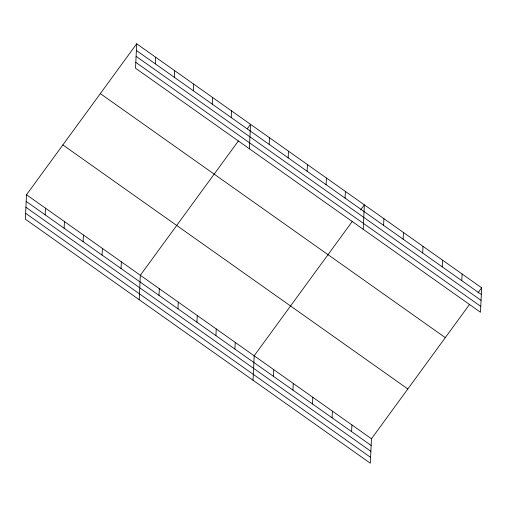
<?xml version="1.0" encoding="UTF-8"?>
<svg xmlns="http://www.w3.org/2000/svg" width="507" height="507" viewBox="0 0 507 507"><rect width="100%" height="100%" fill="white"/><g stroke="black" fill="none" stroke-linecap="round" stroke-linejoin="round"><path stroke-width="0.76" d="M136.687 43.792L135.534 68.223L480.497 312.255L481.65 287.824L136.687 43.792L26.503 194.745L25.35 219.176L370.313 463.208L371.466 438.777L469.533 304.428M45.161 214.835L45.478 208.162M64.136 228.258L64.446 221.584M83.104 241.681L83.421 235.007M102.078 255.103L102.395 248.43M121.053 268.526L121.369 261.853M139.191 299.707L140.338 275.276L238.404 140.927M155.345 63.882L155.662 57.209M159.002 295.366L159.312 288.692M174.319 77.305L174.63 70.631M177.97 308.788L178.287 302.115M193.287 90.728L193.604 84.054M196.944 322.211L197.261 315.538M212.262 104.15L212.579 97.477M215.919 335.634L216.236 328.961M231.236 117.573L231.553 110.9M234.893 349.057L235.204 342.383M249.374 148.754L250.521 124.323L247.264 128.791M253.025 380.237L254.178 355.806L352.245 221.458M269.185 144.413L269.496 137.739M273.412 376.308L273.729 369.635M288.153 157.835L288.47 151.162M292.957 390.137L293.274 383.463M307.128 171.258L307.445 164.585M312.508 403.965L312.825 397.292M326.102 184.681L326.419 178.008M332.053 417.793L332.37 411.12M345.077 198.104L345.387 191.431M351.604 431.622L351.921 424.948M363.208 229.284L364.362 204.853L360.635 209.961M383.596 225.355L383.913 218.682M403.141 239.184L403.458 232.51M422.692 253.012L423.009 246.339M442.237 266.84L442.554 260.167M461.788 280.669L462.105 273.995M477.924 292.932L481.65 287.824M136.37 50.459L481.333 294.497M136.098 56.321L481.061 300.359M135.813 62.361L480.775 306.399M100.323 93.605L445.292 337.637M62.862 144.926L407.824 388.964M26.503 194.745L371.466 438.777M26.187 201.412L371.149 445.45M25.914 207.274L370.877 451.312M25.629 213.314L370.592 457.352"/></g></svg>
